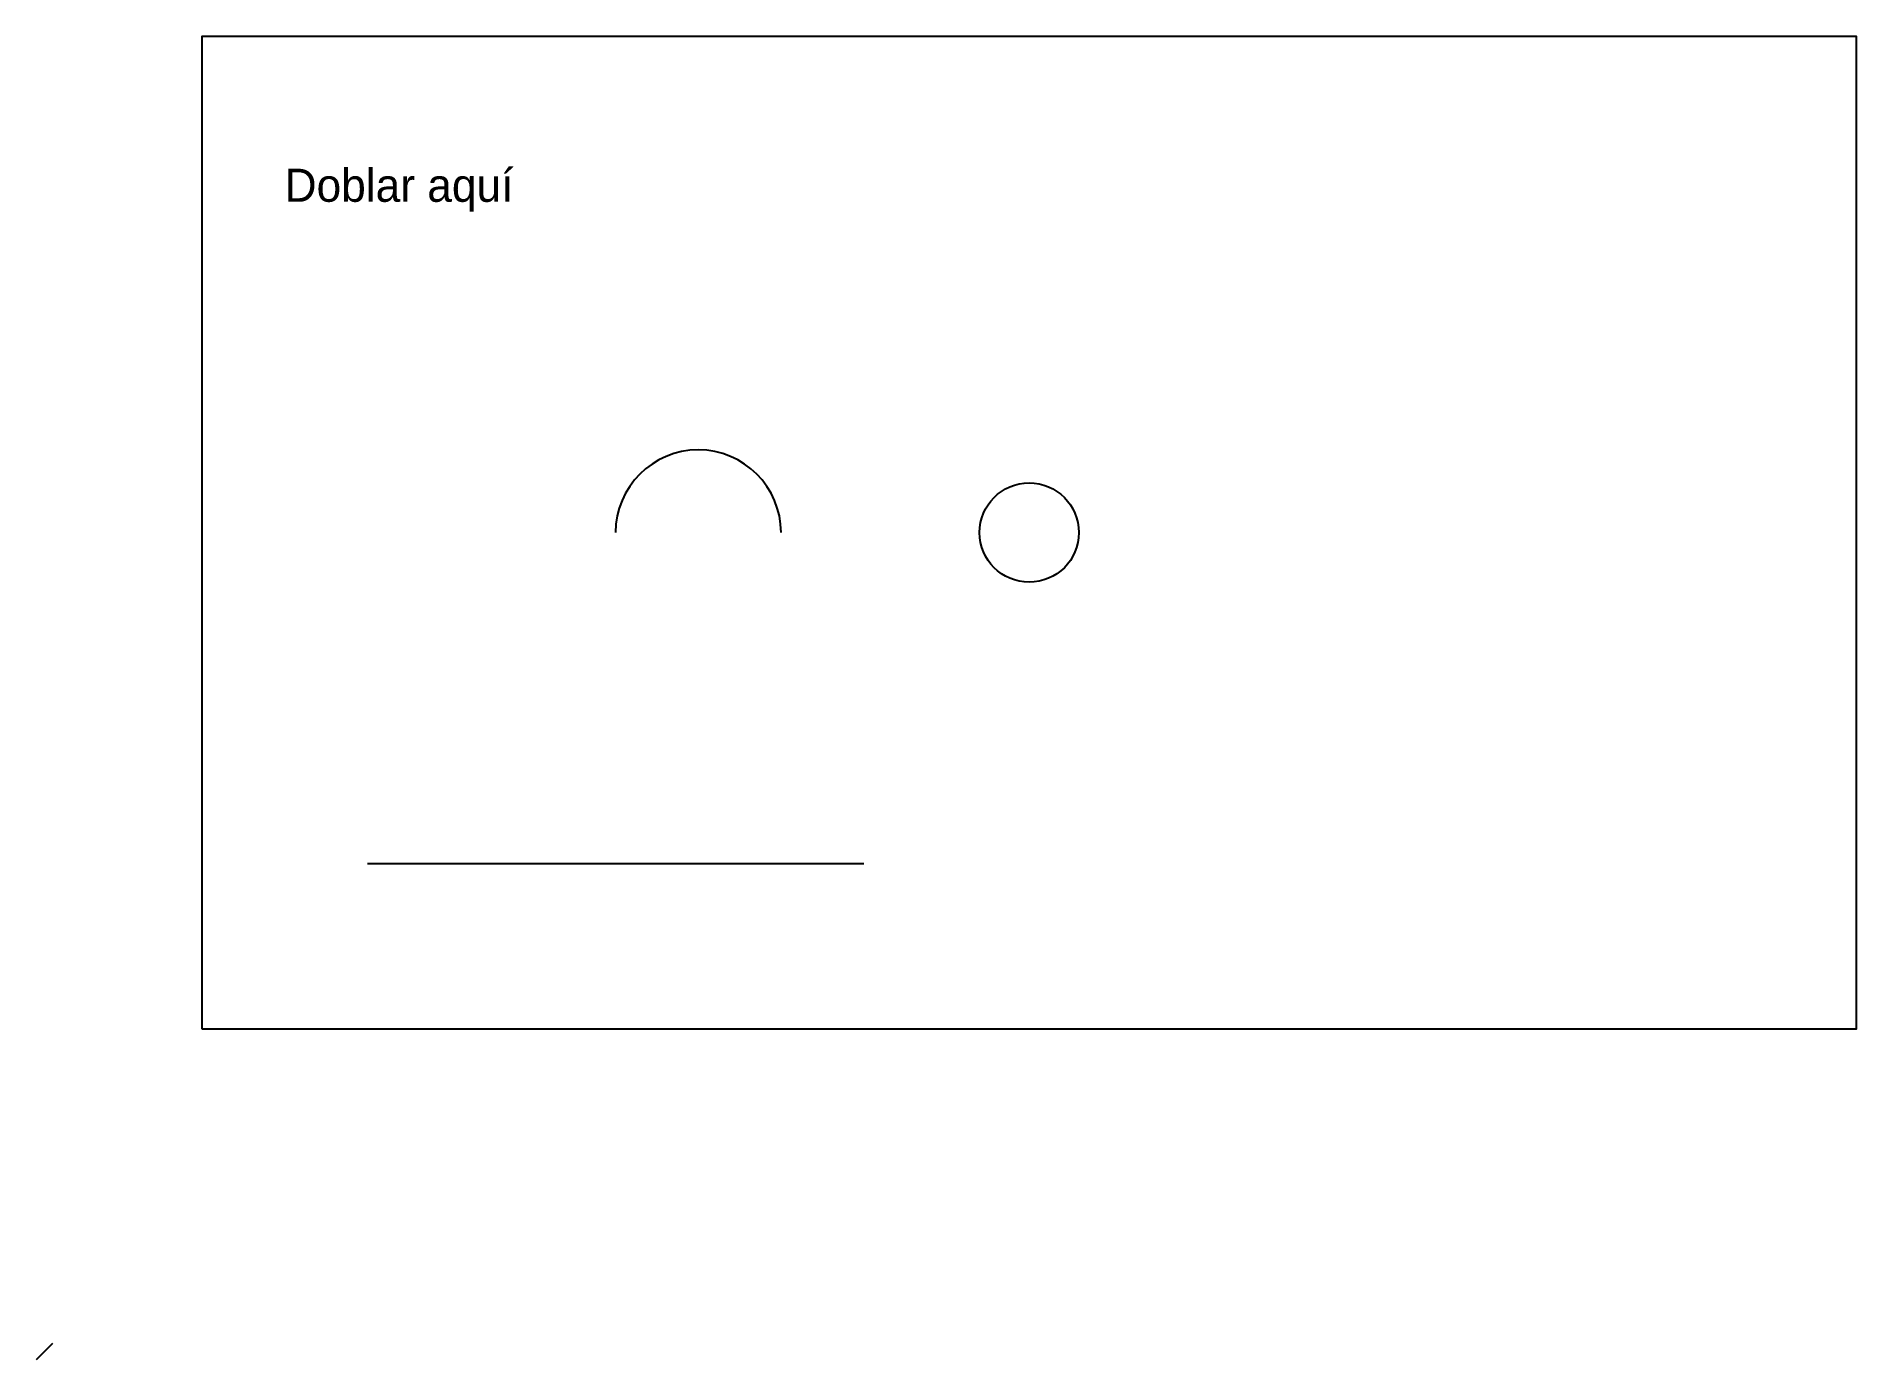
# Model space of a CAD drawing. Header units: centimetres. Extents: x 0 to 110, y 0 to 80.
import ezdxf

# ---------------------------------------------------------------- set-up
doc = ezdxf.new("R2010")
doc.units = ezdxf.units.CM
for name, color, linetype in [('BLOQUEADA', 6, 'Continuous'), ('DOBLEZ', 3, 'Continuous'), ('EXTERIOR', 7, 'Continuous'), ('GUIAS', 5, 'Continuous')]:
    doc.layers.add(name, color=color, linetype=linetype)

msp = doc.modelspace()

# ---------------------------------------------------------------- linework, layer by layer
at = {"layer": 'BLOQUEADA'}
msp.add_line((0, 0), (1, 1), dxfattribs=at)
at = {"layer": 'DOBLEZ'}
msp.add_line((20, 30), (50, 30), dxfattribs=at)
at = {"layer": 'EXTERIOR'}
msp.add_lwpolyline([(10, 20), (110, 20), (110, 80), (10, 80)], close=True, dxfattribs=at)
at = {"layer": 'GUIAS'}
msp.add_circle((60, 50), 3, dxfattribs=at)
msp.add_arc((40, 50), 5, 0, 180, dxfattribs=at)

# ---------------------------------------------------------------- texts
msp.add_text('Doblar aquí', height=2, dxfattribs=at).set_placement((15, 70))

doc.saveas('drawing.dxf')
